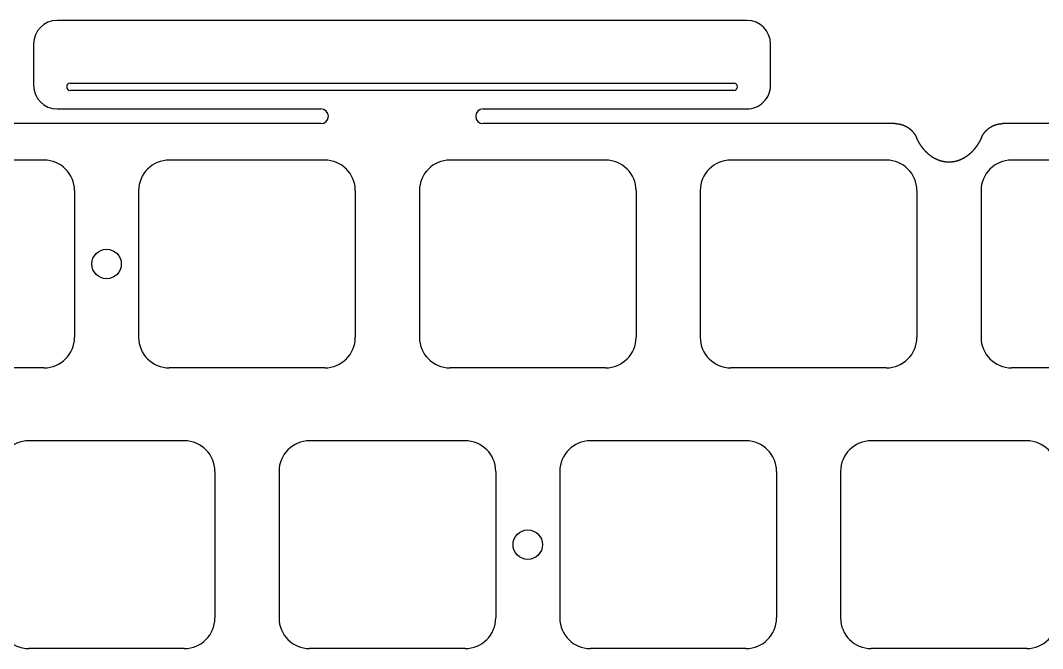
# Model space of a CAD drawing. Header units: millimetres. Extents: x -10 to 276, y -93 to 17.
# Drawn here: x 137 to 206.4, y -26.1 to 16.5 of the extents above; entities that cross this region are included whole.
import ezdxf

# ---------------------------------------------------------------- set-up
doc = ezdxf.new("R2010")
doc.units = ezdxf.units.MM
doc.layers.add('BLACK', color=7, linetype='CONTINUOUS')

msp = doc.modelspace()

# ---------------------------------------------------------------- linework, layer by layer
at = {"layer": 'BLACK', "linetype": 'Continuous'}
for p, q in [((186.3201, 16.525), (139.512303, 16.525)), ((137.920082, 14.925), (137.920082, 12.125)), ((187.920082, 12.125), (187.920082, 14.932589)), ((140.4201, 12.275), (185.4201, 12.275)), ((185.4201, 11.775), (140.4201, 11.775)), ((139.5201, 10.525), (157.4201, 10.525)), ((168.4201, 10.525), (186.320082, 10.525)), ((157.4201, 9.525), (109.2799, 9.525)), ((196.359025, 9.525), (168.4201, 9.525)), ((196.359025, 9.525), (196.370337, 9.52496)), ((196.370337, 9.52496), (196.381648, 9.52484)), ((196.381648, 9.52484), (196.392958, 9.52464)), ((196.392958, 9.52464), (196.404266, 9.52436)), ((196.404266, 9.52436), (196.415572, 9.524)), ((196.415572, 9.524), (196.426876, 9.523561)), ((196.426876, 9.523561), (196.438176, 9.523041)), ((196.438176, 9.523041), (196.449472, 9.522441)), ((196.449472, 9.522441), (196.460763, 9.521762)), ((196.460763, 9.521762), (196.47205, 9.521003)), ((196.47205, 9.521003), (196.483331, 9.520164)), ((196.483331, 9.520164), (196.494606, 9.519245)), ((196.494606, 9.519245), (196.505874, 9.518247)), ((196.505874, 9.518247), (196.517135, 9.517168)), ((196.517135, 9.517168), (196.528389, 9.516011)), ((196.528389, 9.516011), (196.539634, 9.514773)), ((196.539634, 9.514773), (196.55087, 9.513457)), ((196.55087, 9.513457), (196.562096, 9.51206)), ((196.562096, 9.51206), (196.573313, 9.510585)), ((196.573313, 9.510585), (196.584519, 9.50903)), ((196.584519, 9.50903), (196.595714, 9.507396)), ((196.595714, 9.507396), (196.606897, 9.505683)), ((196.606897, 9.505683), (196.618067, 9.503891)), ((196.618067, 9.503891), (196.629225, 9.502019)), ((196.629225, 9.502019), (196.64037, 9.500069)), ((196.64037, 9.500069), (196.6515, 9.49804)), ((196.6515, 9.49804), (196.662616, 9.495933)), ((196.662616, 9.495933), (196.673717, 9.493747)), ((196.673717, 9.493747), (196.679262, 9.492625)), ((196.679262, 9.492625), (196.684802, 9.491482)), ((196.684802, 9.491482), (196.690339, 9.490321)), ((196.690339, 9.490321), (196.695871, 9.48914)), ((196.695871, 9.48914), (196.701399, 9.487939)), ((196.701399, 9.487939), (196.706923, 9.486719)), ((196.706923, 9.486719), (196.712443, 9.485479)), ((196.712443, 9.485479), (196.717958, 9.484219)), ((196.717958, 9.484219), (196.723469, 9.482941)), ((196.723469, 9.482941), (196.728975, 9.481642)), ((196.728975, 9.481642), (196.734477, 9.480325)), ((196.734477, 9.480325), (196.739974, 9.478987)), ((196.739974, 9.478987), (196.745466, 9.477631)), ((196.745466, 9.477631), (196.750953, 9.476255)), ((196.750953, 9.476255), (196.756435, 9.474859)), ((196.756435, 9.474859), (196.761913, 9.473444)), ((196.761913, 9.473444), (196.767385, 9.47201)), ((196.767385, 9.47201), (196.772853, 9.470557)), ((196.772853, 9.470557), (196.778315, 9.469084)), ((196.778315, 9.469084), (196.783772, 9.467592)), ((196.783772, 9.467592), (196.789223, 9.46608)), ((196.789223, 9.46608), (196.79467, 9.46455)), ((196.79467, 9.46455), (196.80011, 9.463)), ((196.80011, 9.463), (196.805546, 9.461431)), ((196.805546, 9.461431), (196.810975, 9.459842)), ((196.810975, 9.459842), (196.816399, 9.458235)), ((196.816399, 9.458235), (196.821818, 9.456608)), ((196.821818, 9.456608), (196.82723, 9.454962)), ((196.82723, 9.454962), (196.832637, 9.453297)), ((196.832637, 9.453297), (196.838038, 9.451613)), ((196.838038, 9.451613), (196.843432, 9.44991)), ((196.843432, 9.44991), (196.848821, 9.448187)), ((196.848821, 9.448187), (196.854204, 9.446446)), ((196.854204, 9.446446), (196.859581, 9.444686)), ((196.859581, 9.444686), (196.86495, 9.442906)), ((196.86495, 9.442906), (196.870315, 9.441108)), ((196.870315, 9.441108), (196.875672, 9.439291)), ((196.875672, 9.439291), (196.881023, 9.437454)), ((196.881023, 9.437454), (196.886367, 9.435599)), ((196.886367, 9.435599), (196.891706, 9.433725)), ((196.891706, 9.433725), (196.897037, 9.431832)), ((196.897037, 9.431832), (196.902362, 9.42992)), ((196.902362, 9.42992), (196.907679, 9.42799)), ((196.907679, 9.42799), (196.912991, 9.42604)), ((196.912991, 9.42604), (196.918294, 9.424072)), ((196.918294, 9.424072), (196.923592, 9.422085)), ((196.923592, 9.422085), (196.928881, 9.42008)), ((196.928881, 9.42008), (196.934165, 9.418055)), ((196.934165, 9.418055), (196.93944, 9.416013)), ((196.93944, 9.416013), (196.944709, 9.413951)), ((196.944709, 9.413951), (196.94997, 9.411871)), ((196.94997, 9.411871), (196.955224, 9.409772)), ((196.955224, 9.409772), (196.960471, 9.407654)), ((196.960471, 9.407654), (196.96571, 9.405518)), ((196.96571, 9.405518), (196.966466, 9.405208)), ((196.966466, 9.405208), (196.976916, 9.400876)), ((196.976916, 9.400876), (196.987334, 9.396471)), ((196.987334, 9.396471), (196.997722, 9.391992)), ((196.997722, 9.391992), (197.008077, 9.38744)), ((197.008077, 9.38744), (197.0184, 9.382815)), ((197.0184, 9.382815), (197.02869, 9.378117)), ((197.02869, 9.378117), (197.038947, 9.373346)), ((197.038947, 9.373346), (197.04917, 9.368503)), ((197.04917, 9.368503), (197.059358, 9.363587)), ((197.059358, 9.363587), (197.069511, 9.3586)), ((197.069511, 9.3586), (197.079629, 9.353541)), ((197.079629, 9.353541), (197.089711, 9.34841)), ((197.089711, 9.34841), (197.099757, 9.343209)), ((197.099757, 9.343209), (197.109766, 9.337936)), ((197.109766, 9.337936), (197.119737, 9.332592)), ((197.119737, 9.332592), (197.12967, 9.327179)), ((197.12967, 9.327179), (197.139565, 9.321695)), ((197.139565, 9.321695), (197.149421, 9.316141)), ((197.149421, 9.316141), (197.159238, 9.310517)), ((197.159238, 9.310517), (197.169014, 9.304824)), ((197.169014, 9.304824), (197.178751, 9.299063)), ((197.178751, 9.299063), (197.188446, 9.293232)), ((197.188446, 9.293232), (197.1981, 9.287333)), ((197.1981, 9.287333), (197.207712, 9.281366)), ((197.207712, 9.281366), (197.217282, 9.275331)), ((197.217282, 9.275331), (197.226809, 9.269228)), ((197.226809, 9.269228), (197.236292, 9.263058)), ((197.236292, 9.263058), (197.245732, 9.256821)), ((197.245732, 9.256821), (197.250436, 9.253678)), ((197.250436, 9.253678), (197.255128, 9.250518)), ((197.255128, 9.250518), (197.259809, 9.247341)), ((197.259809, 9.247341), (197.264479, 9.244148)), ((197.264479, 9.244148), (197.269137, 9.240939)), ((197.269137, 9.240939), (197.273784, 9.237712)), ((197.273784, 9.237712), (197.27842, 9.23447)), ((197.27842, 9.23447), (197.283044, 9.231211)), ((197.283044, 9.231211), (197.287656, 9.227936)), ((197.287656, 9.227936), (197.292258, 9.224644)), ((197.292258, 9.224644), (197.296847, 9.221337)), ((197.296847, 9.221337), (197.301425, 9.218012)), ((197.301425, 9.218012), (197.30599, 9.214672)), ((197.30599, 9.214672), (197.310545, 9.211316)), ((197.310545, 9.211316), (197.315087, 9.207944)), ((197.315087, 9.207944), (197.319617, 9.204555)), ((197.319617, 9.204555), (197.324135, 9.201151)), ((197.324135, 9.201151), (197.328641, 9.19773)), ((197.328641, 9.19773), (197.333135, 9.194294)), ((197.333135, 9.194294), (197.337617, 9.190842)), ((197.337617, 9.190842), (197.342087, 9.187374)), ((197.342087, 9.187374), (197.346544, 9.18389)), ((197.346544, 9.18389), (197.350989, 9.180391)), ((197.350989, 9.180391), (197.355422, 9.176876)), ((197.355422, 9.176876), (197.359842, 9.173345)), ((197.359842, 9.173345), (197.36425, 9.169798)), ((197.36425, 9.169798), (197.368645, 9.166236)), ((197.368645, 9.166236), (197.373027, 9.162659)), ((197.373027, 9.162659), (197.377397, 9.159066)), ((197.377397, 9.159066), (197.381754, 9.155457)), ((197.381754, 9.155457), (197.386098, 9.151833)), ((197.386098, 9.151833), (197.39043, 9.148194)), ((197.39043, 9.148194), (197.394748, 9.14454)), ((197.394748, 9.14454), (197.399054, 9.14087)), ((197.399054, 9.14087), (197.403346, 9.137185)), ((197.403346, 9.137185), (197.407626, 9.133485)), ((197.407626, 9.133485), (197.411892, 9.12977)), ((197.411892, 9.12977), (197.416146, 9.126039)), ((197.416146, 9.126039), (197.420386, 9.122294)), ((197.420386, 9.122294), (197.424613, 9.118534)), ((197.424613, 9.118534), (197.428826, 9.114759)), ((197.428826, 9.114759), (197.433026, 9.110968)), ((197.433026, 9.110968), (197.437213, 9.107164)), ((197.437213, 9.107164), (197.441387, 9.103344)), ((197.441387, 9.103344), (197.445546, 9.099509)), ((197.445546, 9.099509), (197.449692, 9.09566)), ((197.449692, 9.09566), (197.453825, 9.091796)), ((197.453825, 9.091796), (197.457944, 9.087918)), ((197.457944, 9.087918), (197.462049, 9.084025)), ((197.462049, 9.084025), (197.46614, 9.080117)), ((197.46614, 9.080117), (197.470218, 9.076195)), ((197.470218, 9.076195), (197.474282, 9.072259)), ((197.474282, 9.072259), (197.478331, 9.068308)), ((197.478331, 9.068308), (197.482367, 9.064343)), ((197.482367, 9.064343), (197.482948, 9.06377)), ((197.482948, 9.06377), (197.490971, 9.055796)), ((197.490971, 9.055796), (197.498937, 9.047765)), ((197.498937, 9.047765), (197.506846, 9.039678)), ((197.506846, 9.039678), (197.514698, 9.031535)), ((197.514698, 9.031535), (197.522493, 9.023337)), ((197.522493, 9.023337), (197.530229, 9.015083)), ((197.530229, 9.015083), (197.537906, 9.006776)), ((202.51611, 9.011136), (202.519958, 9.015284)), ((202.519958, 9.015284), (202.52382, 9.019417)), ((202.52382, 9.019417), (202.527697, 9.023537)), ((202.527697, 9.023537), (202.531588, 9.027644)), ((202.531588, 9.027644), (202.535495, 9.031736)), ((202.535495, 9.031736), (202.539415, 9.035815)), ((202.539415, 9.035815), (202.54335, 9.03988)), ((202.54335, 9.03988), (202.547299, 9.043931)), ((202.547299, 9.043931), (202.551263, 9.047968)), ((202.551263, 9.047968), (202.555241, 9.051991)), ((202.555241, 9.051991), (202.559233, 9.056)), ((202.559233, 9.056), (202.563239, 9.059994)), ((202.563239, 9.059994), (202.56726, 9.063975)), ((202.56726, 9.063975), (202.571294, 9.067941)), ((202.571294, 9.067941), (202.575343, 9.071894)), ((202.575343, 9.071894), (202.579405, 9.075831)), ((202.579405, 9.075831), (202.583481, 9.079755)), ((202.583481, 9.079755), (202.587571, 9.083664)), ((202.587571, 9.083664), (202.591676, 9.087558)), ((202.591676, 9.087558), (202.592269, 9.088119)), ((202.592269, 9.088119), (202.60052, 9.095858)), ((202.60052, 9.095858), (202.608825, 9.103538)), ((202.608825, 9.103538), (202.617184, 9.111159)), ((202.617184, 9.111159), (202.625597, 9.118721)), ((202.625597, 9.118721), (202.634063, 9.126223)), ((202.634063, 9.126223), (202.642582, 9.133665)), ((202.642582, 9.133665), (202.651153, 9.141047)), ((202.651153, 9.141047), (202.659776, 9.148368)), ((202.659776, 9.148368), (202.668451, 9.155628)), ((202.668451, 9.155628), (202.677178, 9.162827)), ((202.677178, 9.162827), (202.685955, 9.169963)), ((202.685955, 9.169963), (202.694782, 9.177038)), ((202.694782, 9.177038), (202.703659, 9.18405)), ((202.703659, 9.18405), (202.712586, 9.190999)), ((202.712586, 9.190999), (202.721561, 9.197885)), ((202.721561, 9.197885), (202.730585, 9.204707)), ((202.730585, 9.204707), (202.739658, 9.211466)), ((202.739658, 9.211466), (202.748778, 9.21816)), ((202.748778, 9.21816), (202.757945, 9.22479)), ((202.757945, 9.22479), (202.767159, 9.231354)), ((202.767159, 9.231354), (202.776419, 9.237854)), ((202.776419, 9.237854), (202.785725, 9.244288)), ((202.785725, 9.244288), (202.795076, 9.250656)), ((202.795076, 9.250656), (202.804472, 9.256957)), ((202.804472, 9.256957), (202.813913, 9.263193)), ((202.813913, 9.263193), (202.823397, 9.269361)), ((202.823397, 9.269361), (202.832925, 9.275462)), ((202.832925, 9.275462), (202.842496, 9.281496)), ((202.842496, 9.281496), (202.847297, 9.284487)), ((202.847297, 9.284487), (202.852109, 9.287462)), ((202.852109, 9.287462), (202.856932, 9.290419)), ((202.856932, 9.290419), (202.861765, 9.29336)), ((202.861765, 9.29336), (202.866608, 9.296283)), ((202.866608, 9.296283), (202.871462, 9.299189)), ((202.871462, 9.299189), (202.876325, 9.302078)), ((202.876325, 9.302078), (202.881199, 9.30495)), ((202.881199, 9.30495), (202.886084, 9.307804)), ((202.886084, 9.307804), (202.890978, 9.310642)), ((202.890978, 9.310642), (202.895882, 9.313461)), ((202.895882, 9.313461), (202.900796, 9.316264)), ((202.900796, 9.316264), (202.90572, 9.319049)), ((202.90572, 9.319049), (202.910654, 9.321817)), ((202.910654, 9.321817), (202.915598, 9.324567)), ((202.915598, 9.324567), (202.920551, 9.3273)), ((202.920551, 9.3273), (202.925514, 9.330015)), ((202.925514, 9.330015), (202.930487, 9.332713)), ((202.930487, 9.332713), (202.935469, 9.335393)), ((202.935469, 9.335393), (202.940461, 9.338056)), ((202.940461, 9.338056), (202.945461, 9.3407)), ((202.945461, 9.3407), (202.950472, 9.343328)), ((202.950472, 9.343328), (202.955491, 9.345937)), ((202.955491, 9.345937), (202.96052, 9.348529)), ((202.96052, 9.348529), (202.965558, 9.351102)), ((202.965558, 9.351102), (202.970605, 9.353659)), ((202.970605, 9.353659), (202.97566, 9.356197)), ((202.97566, 9.356197), (202.980726, 9.358717)), ((202.980726, 9.358717), (202.985799, 9.361219)), ((202.985799, 9.361219), (202.990882, 9.363704)), ((202.990882, 9.363704), (202.995973, 9.36617)), ((202.995973, 9.36617), (203.001073, 9.368619)), ((203.001073, 9.368619), (203.006182, 9.371049)), ((203.006182, 9.371049), (203.011299, 9.373461)), ((203.011299, 9.373461), (203.016425, 9.375855)), ((203.016425, 9.375855), (203.021559, 9.378231)), ((203.021559, 9.378231), (203.026702, 9.380589)), ((203.026702, 9.380589), (203.031853, 9.382929)), ((203.031853, 9.382929), (203.037012, 9.38525)), ((203.037012, 9.38525), (203.042179, 9.387554)), ((203.042179, 9.387554), (203.047354, 9.389838)), ((203.047354, 9.389838), (203.052538, 9.392105)), ((203.052538, 9.392105), (203.057729, 9.394353)), ((203.057729, 9.394353), (203.062929, 9.396583)), ((203.062929, 9.396583), (203.068136, 9.398795)), ((203.068136, 9.398795), (203.073352, 9.400988)), ((203.073352, 9.400988), (203.078574, 9.403162)), ((203.078574, 9.403162), (203.083805, 9.405319)), ((203.083805, 9.405319), (203.089043, 9.407456)), ((203.089043, 9.407456), (203.094289, 9.409576)), ((203.094289, 9.409576), (203.099542, 9.411676)), ((203.099542, 9.411676), (203.104803, 9.413758)), ((203.104803, 9.413758), (203.11007, 9.415822)), ((203.11007, 9.415822), (203.115346, 9.417866)), ((203.115346, 9.417866), (203.116108, 9.41816)), ((203.116108, 9.41816), (203.126679, 9.422187)), ((203.126679, 9.422187), (203.137278, 9.426139)), ((203.137278, 9.426139), (203.147904, 9.430016)), ((203.147904, 9.430016), (203.158558, 9.433818)), ((203.158558, 9.433818), (203.169239, 9.437544)), ((203.169239, 9.437544), (203.179945, 9.441195)), ((203.179945, 9.441195), (203.190678, 9.44477)), ((203.190678, 9.44477), (203.201435, 9.448269)), ((203.201435, 9.448269), (203.212217, 9.451692)), ((203.212217, 9.451692), (203.223023, 9.455039)), ((203.223023, 9.455039), (203.233852, 9.458309)), ((203.233852, 9.458309), (203.244704, 9.461503)), ((203.244704, 9.461503), (203.255579, 9.46462)), ((203.255579, 9.46462), (203.266476, 9.46766)), ((203.266476, 9.46766), (203.277394, 9.470623)), ((203.277394, 9.470623), (203.288332, 9.473508)), ((203.288332, 9.473508), (203.299291, 9.476316)), ((203.299291, 9.476316), (203.31027, 9.479047)), ((203.31027, 9.479047), (203.321268, 9.4817)), ((203.321268, 9.4817), (203.332284, 9.484275)), ((203.332284, 9.484275), (203.343318, 9.486773)), ((203.343318, 9.486773), (203.35437, 9.489192)), ((203.35437, 9.489192), (203.365439, 9.491533)), ((203.365439, 9.491533), (203.376524, 9.493795)), ((203.376524, 9.493795), (203.387625, 9.49598)), ((203.387625, 9.49598), (203.398741, 9.498085)), ((203.398741, 9.498085), (203.404305, 9.499109)), ((203.404305, 9.499109), (203.409872, 9.500113)), ((203.409872, 9.500113), (203.415443, 9.501097)), ((203.415443, 9.501097), (203.421017, 9.502061)), ((203.421017, 9.502061), (203.426595, 9.503006)), ((203.426595, 9.503006), (203.432176, 9.503931)), ((203.432176, 9.503931), (203.43776, 9.504836)), ((203.43776, 9.504836), (203.443347, 9.505721)), ((203.443347, 9.505721), (203.448938, 9.506587)), ((203.448938, 9.506587), (203.454531, 9.507433)), ((203.454531, 9.507433), (203.460128, 9.508259)), ((203.460128, 9.508259), (203.465727, 9.509065)), ((203.465727, 9.509065), (203.471329, 9.509852)), ((203.471329, 9.509852), (203.476934, 9.510618)), ((203.476934, 9.510618), (203.482542, 9.511365)), ((203.482542, 9.511365), (203.488152, 9.512092)), ((203.488152, 9.512092), (203.493765, 9.512799)), ((203.493765, 9.512799), (203.49938, 9.513487)), ((203.49938, 9.513487), (203.504998, 9.514154)), ((203.504998, 9.514154), (203.510618, 9.514802)), ((203.510618, 9.514802), (203.51624, 9.51543)), ((203.51624, 9.51543), (203.521865, 9.516038)), ((203.521865, 9.516038), (203.527491, 9.516626)), ((203.527491, 9.516626), (203.53312, 9.517194)), ((203.53312, 9.517194), (203.538751, 9.517742)), ((203.538751, 9.517742), (203.544383, 9.51827)), ((203.544383, 9.51827), (203.550018, 9.518779)), ((203.550018, 9.518779), (203.555654, 9.519267)), ((203.555654, 9.519267), (203.561292, 9.519736)), ((203.561292, 9.519736), (203.566931, 9.520184)), ((203.566931, 9.520184), (203.572572, 9.520613)), ((203.572572, 9.520613), (203.578215, 9.521022)), ((203.578215, 9.521022), (203.583859, 9.52141)), ((203.583859, 9.52141), (203.589504, 9.521779)), ((203.589504, 9.521779), (203.59515, 9.522128)), ((203.59515, 9.522128), (203.600798, 9.522457)), ((203.600798, 9.522457), (203.606447, 9.522766)), ((203.606447, 9.522766), (203.612097, 9.523055)), ((203.612097, 9.523055), (203.617748, 9.523323)), ((203.617748, 9.523323), (203.6234, 9.523572)), ((203.6234, 9.523572), (203.629053, 9.523801)), ((203.629053, 9.523801), (203.634707, 9.52401)), ((203.634707, 9.52401), (203.640361, 9.524199)), ((203.640361, 9.524199), (203.646016, 9.524368)), ((203.646016, 9.524368), (203.651671, 9.524517)), ((203.651671, 9.524517), (203.657328, 9.524646)), ((203.657328, 9.524646), (203.662984, 9.524755)), ((203.662984, 9.524755), (203.668641, 9.524844)), ((203.668641, 9.524844), (203.674298, 9.524913)), ((203.674298, 9.524913), (203.679956, 9.524962)), ((203.679956, 9.524962), (203.690975, 9.525)), ((231.6299, 9.525), (203.690975, 9.525)), ((197.537906, 9.006776), (197.545525, 8.998414)), ((197.545525, 8.998414), (197.553084, 8.989999)), ((197.553084, 8.989999), (197.560584, 8.98153)), ((197.560584, 8.98153), (197.568024, 8.973008)), ((197.568024, 8.973008), (197.575404, 8.964434)), ((197.575404, 8.964434), (197.582722, 8.955808)), ((197.582722, 8.955808), (197.58998, 8.94713)), ((197.58998, 8.94713), (197.597176, 8.938401)), ((197.597176, 8.938401), (197.60431, 8.929621)), ((197.60431, 8.929621), (197.611383, 8.920791)), ((197.611383, 8.920791), (197.618392, 8.911911)), ((197.618392, 8.911911), (197.625339, 8.902982)), ((197.625339, 8.902982), (197.632222, 8.894003)), ((197.632222, 8.894003), (197.639042, 8.884977)), ((197.639042, 8.884977), (197.645798, 8.875902)), ((197.645798, 8.875902), (197.65249, 8.866779)), ((197.65249, 8.866779), (197.659117, 8.857609)), ((197.659117, 8.857609), (197.665679, 8.848393)), ((197.665679, 8.848393), (197.672176, 8.83913)), ((197.672176, 8.83913), (197.675399, 8.834482)), ((197.675399, 8.834482), (197.678607, 8.829822)), ((197.678607, 8.829822), (197.681798, 8.825151)), ((197.681798, 8.825151), (197.684972, 8.820468)), ((197.684972, 8.820468), (197.68813, 8.815775)), ((197.68813, 8.815775), (197.691271, 8.81107)), ((197.691271, 8.81107), (197.694395, 8.806354)), ((197.694395, 8.806354), (197.697503, 8.801627)), ((197.697503, 8.801627), (197.700594, 8.796889)), ((197.700594, 8.796889), (197.703669, 8.79214)), ((197.703669, 8.79214), (197.706726, 8.78738)), ((197.706726, 8.78738), (197.709767, 8.78261)), ((197.709767, 8.78261), (197.712791, 8.777829)), ((197.712791, 8.777829), (197.715798, 8.773037)), ((197.715798, 8.773037), (197.718788, 8.768234)), ((197.718788, 8.768234), (197.721761, 8.763421)), ((197.721761, 8.763421), (197.724716, 8.758598)), ((197.724716, 8.758598), (197.727655, 8.753764)), ((197.727655, 8.753764), (197.730577, 8.74892)), ((197.730577, 8.74892), (197.733482, 8.744065)), ((197.733482, 8.744065), (197.736369, 8.7392)), ((197.736369, 8.7392), (197.739239, 8.734325)), ((197.739239, 8.734325), (197.742092, 8.72944)), ((197.742092, 8.72944), (197.744928, 8.724545)), ((197.744928, 8.724545), (197.747746, 8.71964)), ((197.747746, 8.71964), (197.750547, 8.714724)), ((197.750547, 8.714724), (197.753331, 8.709799)), ((197.753331, 8.709799), (197.756097, 8.704864)), ((197.756097, 8.704864), (197.758846, 8.69992)), ((197.758846, 8.69992), (197.761577, 8.694965)), ((197.761577, 8.694965), (197.764291, 8.690002)), ((197.764291, 8.690002), (197.766987, 8.685028)), ((197.766987, 8.685028), (197.769665, 8.680045)), ((197.769665, 8.680045), (197.772326, 8.675052)), ((197.772326, 8.675052), (197.774969, 8.670051)), ((197.774969, 8.670051), (197.777595, 8.665039)), ((197.777595, 8.665039), (197.780203, 8.660019)), ((197.780203, 8.660019), (197.782793, 8.654989)), ((197.782793, 8.654989), (197.785365, 8.649951)), ((197.785365, 8.649951), (197.78792, 8.644903)), ((197.78792, 8.644903), (197.790456, 8.639846)), ((197.790456, 8.639846), (197.792975, 8.63478)), ((197.792975, 8.63478), (197.795475, 8.629705)), ((197.795475, 8.629705), (197.797958, 8.624621)), ((197.797958, 8.624621), (197.800423, 8.619529)), ((197.800423, 8.619529), (197.80287, 8.614428)), ((197.80287, 8.614428), (197.805298, 8.609319)), ((197.805298, 8.609319), (197.807709, 8.6042)), ((197.807709, 8.6042), (197.810102, 8.599074)), ((197.810102, 8.599074), (197.812476, 8.593938)), ((197.812476, 8.593938), (197.817049, 8.583912)), ((197.820651, 8.575965), (197.817049, 8.583912)), ((197.828038, 8.559811), (197.820651, 8.575965)), ((197.835483, 8.543723), (197.828038, 8.559811)), ((197.842984, 8.527702), (197.835483, 8.543723)), ((197.850542, 8.511747), (197.842984, 8.527702)), ((197.858157, 8.49586), (197.850542, 8.511747)), ((197.865827, 8.480042), (197.858157, 8.49586)), ((197.873553, 8.464292), (197.865827, 8.480042)), ((197.881334, 8.44861), (197.873553, 8.464292)), ((197.889169, 8.432999), (197.881334, 8.44861)), ((197.897058, 8.417457), (197.889169, 8.432999)), ((197.905001, 8.401985), (197.897058, 8.417457)), ((197.912998, 8.386584), (197.905001, 8.401985)), ((197.921047, 8.371255), (197.912998, 8.386584)), ((197.929149, 8.355996), (197.921047, 8.371255)), ((197.937303, 8.34081), (197.929149, 8.355996)), ((197.945509, 8.325695), (197.937303, 8.34081)), ((197.953766, 8.310653), (197.945509, 8.325695)), ((202.104233, 8.325236), (202.100102, 8.317693)), ((202.108349, 8.332792), (202.104233, 8.325236)), ((202.112453, 8.340371), (202.108349, 8.332792)), ((202.116543, 8.347963), (202.112453, 8.340371)), ((202.120622, 8.355577), (202.116543, 8.347963)), ((202.124685, 8.363205), (202.120622, 8.355577)), ((202.128737, 8.370855), (202.124685, 8.363205)), ((202.132774, 8.378518), (202.128737, 8.370855)), ((202.136799, 8.386203), (202.132774, 8.378518)), ((202.140809, 8.393902), (202.136799, 8.386203)), ((202.144808, 8.401622), (202.140809, 8.393902)), ((202.148791, 8.409356), (202.144808, 8.401622)), ((202.152763, 8.417112), (202.148791, 8.409356)), ((202.156719, 8.424881), (202.152763, 8.417112)), ((202.160664, 8.432671), (202.156719, 8.424881)), ((202.164593, 8.440476), (202.160664, 8.432671)), ((202.16851, 8.448301), (202.164593, 8.440476)), ((202.172412, 8.456139), (202.16851, 8.448301)), ((202.176302, 8.463999), (202.172412, 8.456139)), ((202.180176, 8.471873), (202.176302, 8.463999)), ((202.184038, 8.479767), (202.180176, 8.471873)), ((202.187884, 8.487675), (202.184038, 8.479767)), ((202.191718, 8.495603), (202.187884, 8.487675)), ((202.195537, 8.503545), (202.191718, 8.495603)), ((202.199343, 8.511508), (202.195537, 8.503545)), ((202.203133, 8.519484), (202.199343, 8.511508)), ((202.206911, 8.52748), (202.203133, 8.519484)), ((202.210673, 8.53549), (202.206911, 8.52748)), ((202.214423, 8.54352), (202.210673, 8.53549)), ((202.218157, 8.551564), (202.214423, 8.54352)), ((202.221878, 8.559628), (202.218157, 8.551564)), ((202.225583, 8.567705), (202.221878, 8.559628)), ((202.229275, 8.575802), (202.225583, 8.567705)), ((202.232951, 8.583912), (202.229275, 8.575802)), ((202.232951, 8.583912), (202.237646, 8.594203)), ((202.237646, 8.594203), (202.242413, 8.604461)), ((202.242413, 8.604461), (202.247253, 8.614685)), ((202.247253, 8.614685), (202.252165, 8.624875)), ((202.252165, 8.624875), (202.257149, 8.63503)), ((202.257149, 8.63503), (202.262204, 8.645149)), ((202.262204, 8.645149), (202.267332, 8.655232)), ((202.267332, 8.655232), (202.27253, 8.665279)), ((202.27253, 8.665279), (202.277799, 8.675288)), ((202.277799, 8.675288), (202.283139, 8.685261)), ((202.283139, 8.685261), (202.288549, 8.695195)), ((202.288549, 8.695195), (202.29403, 8.705091)), ((202.29403, 8.705091), (202.29958, 8.714949)), ((202.29958, 8.714949), (202.3052, 8.724766)), ((202.3052, 8.724766), (202.310889, 8.734544)), ((202.310889, 8.734544), (202.316648, 8.744282)), ((202.316648, 8.744282), (202.322475, 8.753979)), ((202.322475, 8.753979), (202.32837, 8.763634)), ((202.32837, 8.763634), (202.334334, 8.773248)), ((202.334334, 8.773248), (202.340366, 8.782819)), ((202.340366, 8.782819), (202.346465, 8.792347)), ((202.346465, 8.792347), (202.352632, 8.801832)), ((202.352632, 8.801832), (202.358865, 8.811274)), ((202.358865, 8.811274), (202.365165, 8.820671)), ((202.365165, 8.820671), (202.371532, 8.830024)), ((202.371532, 8.830024), (202.377964, 8.839331)), ((202.377964, 8.839331), (202.384463, 8.848593)), ((202.384463, 8.848593), (202.391026, 8.857808)), ((202.391026, 8.857808), (202.394332, 8.862398)), ((202.394332, 8.862398), (202.397655, 8.866977)), ((202.397655, 8.866977), (202.400993, 8.871544)), ((202.400993, 8.871544), (202.404348, 8.876099)), ((202.404348, 8.876099), (202.407719, 8.880642)), ((202.407719, 8.880642), (202.411106, 8.885173)), ((202.411106, 8.885173), (202.414509, 8.889693)), ((202.414509, 8.889693), (202.417928, 8.8942)), ((202.417928, 8.8942), (202.421362, 8.898695)), ((202.421362, 8.898695), (202.424813, 8.903178)), ((202.424813, 8.903178), (202.42828, 8.907649)), ((202.42828, 8.907649), (202.431762, 8.912107)), ((202.431762, 8.912107), (202.43526, 8.916553)), ((202.43526, 8.916553), (202.438774, 8.920987)), ((202.438774, 8.920987), (202.442303, 8.925408)), ((202.442303, 8.925408), (202.445848, 8.929817)), ((202.445848, 8.929817), (202.449409, 8.934213)), ((202.449409, 8.934213), (202.452985, 8.938597)), ((202.452985, 8.938597), (202.456576, 8.942968)), ((202.456576, 8.942968), (202.460183, 8.947326)), ((202.460183, 8.947326), (202.463806, 8.951671)), ((202.463806, 8.951671), (202.467443, 8.956004)), ((202.467443, 8.956004), (202.471096, 8.960324)), ((202.471096, 8.960324), (202.474765, 8.964631)), ((202.474765, 8.964631), (202.478448, 8.968924)), ((202.478448, 8.968924), (202.482147, 8.973205)), ((202.482147, 8.973205), (202.485861, 8.977473)), ((202.485861, 8.977473), (202.48959, 8.981727)), ((202.48959, 8.981727), (202.493333, 8.985969)), ((202.493333, 8.985969), (202.497093, 8.990197)), ((202.497093, 8.990197), (202.500866, 8.994411)), ((202.500866, 8.994411), (202.504655, 8.998613)), ((202.504655, 8.998613), (202.508458, 9.002801)), ((202.508458, 9.002801), (202.512277, 9.006975)), ((202.512277, 9.006975), (202.51611, 9.011136)), ((197.962074, 8.295684), (197.953766, 8.310653)), ((197.970433, 8.280788), (197.962074, 8.295684)), ((197.978842, 8.265965), (197.970433, 8.280788)), ((197.987301, 8.251216), (197.978842, 8.265965)), ((197.995809, 8.236542), (197.987301, 8.251216)), ((198.004367, 8.221941), (197.995809, 8.236542)), ((198.012973, 8.207415), (198.004367, 8.221941)), ((198.021628, 8.192963), (198.012973, 8.207415)), ((198.03033, 8.178586), (198.021628, 8.192963)), ((198.039081, 8.164285), (198.03033, 8.178586)), ((198.047878, 8.150059), (198.039081, 8.164285)), ((198.056723, 8.135909), (198.047878, 8.150059)), ((198.065614, 8.121834), (198.056723, 8.135909)), ((198.074552, 8.107836), (198.065614, 8.121834)), ((198.083535, 8.093913), (198.074552, 8.107836)), ((198.092565, 8.080067), (198.083535, 8.093913)), ((198.101639, 8.066298), (198.092565, 8.080067)), ((198.110759, 8.052605), (198.101639, 8.066298)), ((198.119923, 8.038989), (198.110759, 8.052605)), ((198.129131, 8.025449), (198.119923, 8.038989)), ((198.138384, 8.011987), (198.129131, 8.025449)), ((198.14768, 7.998602), (198.138384, 8.011987)), ((198.15702, 7.985294), (198.14768, 7.998602)), ((198.166402, 7.972063), (198.15702, 7.985294)), ((198.175828, 7.95891), (198.166402, 7.972063)), ((198.185296, 7.945834), (198.175828, 7.95891)), ((198.194807, 7.932836), (198.185296, 7.945834)), ((198.204359, 7.919916), (198.194807, 7.932836)), ((198.213953, 7.907073), (198.204359, 7.919916)), ((198.223589, 7.894308), (198.213953, 7.907073)), ((198.233265, 7.881621), (198.223589, 7.894308)), ((198.242983, 7.869012), (198.233265, 7.881621)), ((198.252741, 7.856481), (198.242983, 7.869012)), ((198.262539, 7.844027), (198.252741, 7.856481)), ((198.272378, 7.831652), (198.262539, 7.844027)), ((198.282257, 7.819355), (198.272378, 7.831652)), ((198.292175, 7.807135), (198.282257, 7.819355)), ((198.302132, 7.794994), (198.292175, 7.807135)), ((198.309579, 7.785996), (198.302132, 7.794994)), ((198.319588, 7.77401), (198.309579, 7.785996)), ((198.329635, 7.762104), (198.319588, 7.77401)), ((198.339719, 7.750278), (198.329635, 7.762104)), ((198.349839, 7.738533), (198.339719, 7.750278)), ((198.359994, 7.726868), (198.349839, 7.738533)), ((198.370185, 7.715284), (198.359994, 7.726868)), ((198.380411, 7.703781), (198.370185, 7.715284)), ((198.390672, 7.692359), (198.380411, 7.703781)), ((198.400966, 7.681019), (198.390672, 7.692359)), ((198.411294, 7.66976), (198.400966, 7.681019)), ((198.421655, 7.658582), (198.411294, 7.66976)), ((198.43205, 7.647487), (198.421655, 7.658582)), ((198.442476, 7.636473), (198.43205, 7.647487)), ((198.452935, 7.625542), (198.442476, 7.636473)), ((201.602723, 7.631381), (201.597488, 7.625923)), ((201.607951, 7.636862), (201.602723, 7.631381)), ((201.61317, 7.642361), (201.607951, 7.636862)), ((201.618382, 7.647882), (201.61317, 7.642361)), ((201.623584, 7.653422), (201.618382, 7.647882)), ((201.62878, 7.658985), (201.623584, 7.653422)), ((201.633965, 7.664565), (201.62878, 7.658985)), ((201.639144, 7.670169), (201.633965, 7.664565)), ((201.644312, 7.67579), (201.639144, 7.670169)), ((201.649475, 7.681434), (201.644312, 7.67579)), ((201.654626, 7.687097), (201.649475, 7.681434)), ((201.659772, 7.692782), (201.654626, 7.687097)), ((201.664906, 7.698485), (201.659772, 7.692782)), ((201.670034, 7.704211), (201.664906, 7.698485)), ((201.675152, 7.709955), (201.670034, 7.704211)), ((201.680263, 7.715721), (201.675152, 7.709955)), ((201.685363, 7.721506), (201.680263, 7.715721)), ((201.690456, 7.727313), (201.685363, 7.721506)), ((201.695539, 7.733139), (201.690456, 7.727313)), ((201.700614, 7.738987), (201.695539, 7.733139)), ((201.705679, 7.744853), (201.700614, 7.738987)), ((201.710737, 7.750742), (201.705679, 7.744853)), ((201.715784, 7.756648), (201.710737, 7.750742)), ((201.720824, 7.762578), (201.715784, 7.756648)), ((201.725853, 7.768525), (201.720824, 7.762578)), ((201.730875, 7.774495), (201.725853, 7.768525)), ((201.735886, 7.780483), (201.730875, 7.774495)), ((201.740889, 7.786493), (201.735886, 7.780483)), ((201.745882, 7.792522), (201.740889, 7.786493)), ((201.750867, 7.798573), (201.745882, 7.792522)), ((201.755841, 7.804642), (201.750867, 7.798573)), ((201.760808, 7.810733), (201.755841, 7.804642)), ((201.765763, 7.816843), (201.760808, 7.810733)), ((201.770711, 7.822975), (201.765763, 7.816843)), ((201.775647, 7.829124), (201.770711, 7.822975)), ((201.780576, 7.835297), (201.775647, 7.829124)), ((201.785494, 7.841487), (201.780576, 7.835297)), ((201.790403, 7.847699), (201.785494, 7.841487)), ((201.795302, 7.85393), (201.790403, 7.847699)), ((201.800192, 7.860183), (201.795302, 7.85393)), ((201.805072, 7.866454), (201.800192, 7.860183)), ((201.809943, 7.872747), (201.805072, 7.866454)), ((201.814802, 7.879058), (201.809943, 7.872747)), ((201.819654, 7.885391), (201.814802, 7.879058)), ((201.824494, 7.891742), (201.819654, 7.885391)), ((201.829326, 7.898116), (201.824494, 7.891742)), ((201.834146, 7.904507), (201.829326, 7.898116)), ((201.838958, 7.910921), (201.834146, 7.904507)), ((201.843758, 7.917352), (201.838958, 7.910921)), ((201.84855, 7.923806), (201.843758, 7.917352)), ((201.85333, 7.930277), (201.84855, 7.923806)), ((201.858101, 7.93677), (201.85333, 7.930277)), ((201.862861, 7.943282), (201.858101, 7.93677)), ((201.867612, 7.949815), (201.862861, 7.943282)), ((201.872351, 7.956366), (201.867612, 7.949815)), ((201.877082, 7.96294), (201.872351, 7.956366)), ((201.881801, 7.969531), (201.877082, 7.96294)), ((201.88651, 7.976144), (201.881801, 7.969531)), ((201.891208, 7.982774), (201.88651, 7.976144)), ((201.895897, 7.989427), (201.891208, 7.982774)), ((201.900574, 7.996098), (201.895897, 7.989427)), ((201.905242, 8.00279), (201.900574, 7.996098)), ((201.909897, 8.0095), (201.905242, 8.00279)), ((201.914544, 8.016232), (201.909897, 8.0095)), ((201.919178, 8.022982), (201.914544, 8.016232)), ((201.923803, 8.029753), (201.919178, 8.022982)), ((201.928416, 8.036543), (201.923803, 8.029753)), ((201.93302, 8.043354), (201.928416, 8.036543)), ((201.937611, 8.050182), (201.93302, 8.043354)), ((201.942192, 8.057032), (201.937611, 8.050182)), ((201.946762, 8.0639), (201.942192, 8.057032)), ((201.951322, 8.07079), (201.946762, 8.0639)), ((201.955869, 8.077697), (201.951322, 8.07079)), ((201.960407, 8.084626), (201.955869, 8.077697)), ((201.964932, 8.091572), (201.960407, 8.084626)), ((201.969447, 8.09854), (201.964932, 8.091572)), ((201.97395, 8.105526), (201.969447, 8.09854)), ((201.978443, 8.112533), (201.97395, 8.105526)), ((201.982923, 8.119557), (201.978443, 8.112533)), ((201.987394, 8.126603), (201.982923, 8.119557)), ((201.991851, 8.133667), (201.987394, 8.126603)), ((201.996299, 8.140752), (201.991851, 8.133667)), ((202.000734, 8.147854), (201.996299, 8.140752)), ((202.005158, 8.154978), (202.000734, 8.147854)), ((202.00957, 8.162119), (202.005158, 8.154978)), ((202.014845, 8.170708), (202.00957, 8.162119)), ((202.019227, 8.177884), (202.014845, 8.170708)), ((202.023594, 8.185075), (202.019227, 8.177884)), ((202.027951, 8.192288), (202.023594, 8.185075)), ((202.032294, 8.199516), (202.027951, 8.192288)), ((202.036627, 8.206767), (202.032294, 8.199516)), ((202.040945, 8.214032), (202.036627, 8.206767)), ((202.045254, 8.221319), (202.040945, 8.214032)), ((202.049547, 8.228621), (202.045254, 8.221319)), ((202.053831, 8.235945), (202.049547, 8.228621)), ((202.058099, 8.243284), (202.053831, 8.235945)), ((202.062358, 8.250645), (202.058099, 8.243284)), ((202.066601, 8.25802), (202.062358, 8.250645)), ((202.070835, 8.265418), (202.066601, 8.25802)), ((202.075053, 8.272829), (202.070835, 8.265418)), ((202.079261, 8.280263), (202.075053, 8.272829)), ((202.083454, 8.287712), (202.079261, 8.280263)), ((202.087636, 8.295182), (202.083454, 8.287712)), ((202.091804, 8.302666), (202.087636, 8.295182)), ((202.095961, 8.310173), (202.091804, 8.302666)), ((202.100102, 8.317693), (202.095961, 8.310173)), ((138.625, 7.05), (128.075, 7.05)), ((157.675, 7.05), (147.125, 7.05)), ((176.725, 7.05), (166.175, 7.05)), ((195.775, 7.05), (185.225, 7.05)), ((198.463425, 7.614693), (198.452935, 7.625542)), ((198.473947, 7.603926), (198.463425, 7.614693)), ((198.4845, 7.593241), (198.473947, 7.603926)), ((198.495083, 7.582639), (198.4845, 7.593241)), ((198.505696, 7.57212), (198.495083, 7.582639)), ((198.516339, 7.561683), (198.505696, 7.57212)), ((198.527012, 7.551329), (198.516339, 7.561683)), ((198.537713, 7.541058), (198.527012, 7.551329)), ((198.548444, 7.53087), (198.537713, 7.541058)), ((198.559203, 7.520765), (198.548444, 7.53087)), ((198.56999, 7.510742), (198.559203, 7.520765)), ((198.580805, 7.500803), (198.56999, 7.510742)), ((198.591647, 7.490946), (198.580805, 7.500803)), ((198.602517, 7.481173), (198.591647, 7.490946)), ((198.613414, 7.471482), (198.602517, 7.481173)), ((198.624337, 7.461875), (198.613414, 7.471482)), ((198.635286, 7.45235), (198.624337, 7.461875)), ((198.646262, 7.442909), (198.635286, 7.45235)), ((198.657263, 7.43355), (198.646262, 7.442909)), ((198.66829, 7.424275), (198.657263, 7.43355)), ((198.679342, 7.415082), (198.66829, 7.424275)), ((198.690419, 7.405973), (198.679342, 7.415082)), ((198.701521, 7.396946), (198.690419, 7.405973)), ((198.712647, 7.388002), (198.701521, 7.396946)), ((198.723798, 7.379141), (198.712647, 7.388002)), ((198.734972, 7.370363), (198.723798, 7.379141)), ((198.74617, 7.361667), (198.734972, 7.370363)), ((198.757392, 7.353054), (198.74617, 7.361667)), ((198.768637, 7.344524), (198.757392, 7.353054)), ((198.779905, 7.336076), (198.768637, 7.344524)), ((198.791196, 7.327711), (198.779905, 7.336076)), ((198.80251, 7.319428), (198.791196, 7.327711)), ((198.813846, 7.311228), (198.80251, 7.319428)), ((198.825205, 7.30311), (198.813846, 7.311228)), ((198.836585, 7.295074), (198.825205, 7.30311)), ((198.847988, 7.28712), (198.836585, 7.295074)), ((198.859412, 7.279248), (198.847988, 7.28712)), ((198.870858, 7.271459), (198.859412, 7.279248)), ((198.882326, 7.263751), (198.870858, 7.271459)), ((198.893814, 7.256125), (198.882326, 7.263751)), ((198.905324, 7.24858), (198.893814, 7.256125)), ((198.916855, 7.241118), (198.905324, 7.24858)), ((198.928406, 7.233736), (198.916855, 7.241118)), ((198.939978, 7.226437), (198.928406, 7.233736)), ((198.951571, 7.219218), (198.939978, 7.226437)), ((198.963184, 7.212081), (198.951571, 7.219218)), ((198.974818, 7.205025), (198.963184, 7.212081)), ((198.986471, 7.19805), (198.974818, 7.205025)), ((198.998145, 7.191156), (198.986471, 7.19805)), ((199.005918, 7.186617), (198.998145, 7.191156)), ((199.017607, 7.179868), (199.005918, 7.186617)), ((199.029314, 7.173201), (199.017607, 7.179868)), ((199.041037, 7.166617), (199.029314, 7.173201)), ((199.052778, 7.160114), (199.041037, 7.166617)), ((199.064534, 7.153694), (199.052778, 7.160114)), ((199.076307, 7.147356), (199.064534, 7.153694)), ((199.088096, 7.1411), (199.076307, 7.147356)), ((199.0999, 7.134926), (199.088096, 7.1411)), ((199.111719, 7.128834), (199.0999, 7.134926)), ((199.123554, 7.122824), (199.111719, 7.128834)), ((199.135403, 7.116896), (199.123554, 7.122824)), ((199.147267, 7.111051), (199.135403, 7.116896)), ((199.159144, 7.105287), (199.147267, 7.111051)), ((199.171036, 7.099605), (199.159144, 7.105287)), ((199.182941, 7.094005), (199.171036, 7.099605)), ((199.194859, 7.088488), (199.182941, 7.094005)), ((199.206791, 7.083052), (199.194859, 7.088488)), ((199.218735, 7.077698), (199.206791, 7.083052)), ((199.230692, 7.072425), (199.218735, 7.077698)), ((199.242662, 7.067235), (199.230692, 7.072425)), ((199.254643, 7.062126), (199.242662, 7.067235)), ((199.266637, 7.057099), (199.254643, 7.062126)), ((199.278642, 7.052154), (199.266637, 7.057099)), ((199.290658, 7.04729), (199.278642, 7.052154)), ((199.302686, 7.042508), (199.290658, 7.04729)), ((199.314725, 7.037807), (199.302686, 7.042508)), ((199.326775, 7.033188), (199.314725, 7.037807)), ((199.338835, 7.02865), (199.326775, 7.033188)), ((199.350906, 7.024194), (199.338835, 7.02865)), ((199.362986, 7.019819), (199.350906, 7.024194)), ((199.375077, 7.015525), (199.362986, 7.019819)), ((199.387178, 7.011313), (199.375077, 7.015525)), ((199.399289, 7.007181), (199.387178, 7.011313)), ((199.411409, 7.003131), (199.399289, 7.007181)), ((199.423538, 6.999162), (199.411409, 7.003131)), ((199.435676, 6.995274), (199.423538, 6.999162)), ((199.447824, 6.991467), (199.435676, 6.995274)), ((199.45998, 6.98774), (199.447824, 6.991467)), ((199.472145, 6.984095), (199.45998, 6.98774)), ((199.484318, 6.98053), (199.472145, 6.984095)), ((199.4965, 6.977046), (199.484318, 6.98053)), ((199.50869, 6.973643), (199.4965, 6.977046)), ((199.520888, 6.970321), (199.50869, 6.973643)), ((199.533094, 6.967079), (199.520888, 6.970321)), ((199.545308, 6.963917), (199.533094, 6.967079)), ((199.55753, 6.960836), (199.545308, 6.963917)), ((199.569759, 6.957836), (199.55753, 6.960836)), ((199.581996, 6.954916), (199.569759, 6.957836)), ((199.594239, 6.952076), (199.581996, 6.954916)), ((199.606491, 6.949317), (199.594239, 6.952076)), ((199.618749, 6.946638), (199.606491, 6.949317)), ((199.631014, 6.944039), (199.618749, 6.946638)), ((199.643286, 6.94152), (199.631014, 6.944039)), ((199.655565, 6.939082), (199.643286, 6.94152)), ((199.667851, 6.936723), (199.655565, 6.939082)), ((199.680143, 6.934445), (199.667851, 6.936723)), ((199.692441, 6.932247), (199.680143, 6.934445)), ((200.374317, 6.935262), (200.368168, 6.934138)), ((200.380463, 6.936406), (200.374317, 6.935262)), ((200.38661, 6.937571), (200.380463, 6.936406)), ((200.392754, 6.938755), (200.38661, 6.937571)), ((200.398897, 6.93996), (200.392754, 6.938755)), ((200.405039, 6.941184), (200.398897, 6.93996)), ((200.41118, 6.942429), (200.405039, 6.941184)), ((200.417318, 6.943694), (200.41118, 6.942429)), ((200.423456, 6.944979), (200.417318, 6.943694)), ((200.429592, 6.946284), (200.423456, 6.944979)), ((200.435727, 6.947609), (200.429592, 6.946284)), ((200.441859, 6.948955), (200.435727, 6.947609)), ((200.447991, 6.95032), (200.441859, 6.948955)), ((200.45412, 6.951706), (200.447991, 6.95032)), ((200.460249, 6.953112), (200.45412, 6.951706)), ((200.466375, 6.954538), (200.460249, 6.953112)), ((200.4725, 6.955984), (200.466375, 6.954538)), ((200.478623, 6.95745), (200.4725, 6.955984)), ((200.489501, 6.960106), (200.478623, 6.95745)), ((200.495632, 6.961631), (200.489501, 6.960106)), ((200.501757, 6.963176), (200.495632, 6.961631)), ((200.507883, 6.964741), (200.501757, 6.963176)), ((200.514003, 6.966326), (200.507883, 6.964741)), ((200.520125, 6.967931), (200.514003, 6.966326)), ((200.526241, 6.969556), (200.520125, 6.967931)), ((200.532358, 6.971202), (200.526241, 6.969556)), ((200.538469, 6.972867), (200.532358, 6.971202)), ((200.544582, 6.974554), (200.538469, 6.972867)), ((200.550688, 6.976259), (200.544582, 6.974554)), ((200.556796, 6.977985), (200.550688, 6.976259)), ((200.562897, 6.979731), (200.556796, 6.977985)), ((200.569, 6.981498), (200.562897, 6.979731)), ((200.575097, 6.983283), (200.569, 6.981498)), ((200.581195, 6.985091), (200.575097, 6.983283)), ((200.587287, 6.986917), (200.581195, 6.985091)), ((200.593381, 6.988765), (200.587287, 6.986917)), ((200.599467, 6.990631), (200.593381, 6.988765)), ((200.605556, 6.992519), (200.599467, 6.990631)), ((200.611638, 6.994426), (200.605556, 6.992519)), ((200.617722, 6.996354), (200.611638, 6.994426)), ((200.623799, 6.998302), (200.617722, 6.996354)), ((200.629878, 7.000271), (200.623799, 6.998302)), ((200.635949, 7.002259), (200.629878, 7.000271)), ((200.642023, 7.004268), (200.635949, 7.002259)), ((200.64809, 7.006296), (200.642023, 7.004268)), ((200.654159, 7.008346), (200.64809, 7.006296)), ((200.66022, 7.010415), (200.654159, 7.008346)), ((200.666284, 7.012506), (200.66022, 7.010415)), ((200.67234, 7.014615), (200.666284, 7.012506)), ((200.678399, 7.016746), (200.67234, 7.014615)), ((200.68445, 7.018896), (200.678399, 7.016746)), ((200.690503, 7.021068), (200.68445, 7.018896)), ((200.696548, 7.023259), (200.690503, 7.021068)), ((200.702596, 7.025471), (200.696548, 7.023259)), ((200.708636, 7.027703), (200.702596, 7.025471)), ((200.714678, 7.029956), (200.708636, 7.027703)), ((200.720713, 7.032228), (200.714678, 7.029956)), ((200.72675, 7.034522), (200.720713, 7.032228)), ((200.732779, 7.036835), (200.72675, 7.034522)), ((200.73881, 7.039169), (200.732779, 7.036835)), ((200.744834, 7.041523), (200.73881, 7.039169)), ((200.750859, 7.043899), (200.744834, 7.041523)), ((200.756877, 7.046293), (200.750859, 7.043899)), ((200.762897, 7.048709), (200.756877, 7.046293)), ((200.768909, 7.051144), (200.762897, 7.048709)), ((200.774923, 7.053602), (200.768909, 7.051144)), ((200.780929, 7.056078), (200.774923, 7.053602)), ((200.786937, 7.058576), (200.780929, 7.056078)), ((200.792937, 7.061093), (200.786937, 7.058576)), ((200.798939, 7.063632), (200.792937, 7.061093)), ((200.804933, 7.06619), (200.798939, 7.063632)), ((200.810929, 7.06877), (200.804933, 7.06619)), ((200.816917, 7.071369), (200.810929, 7.06877)), ((200.822907, 7.07399), (200.816917, 7.071369)), ((200.828889, 7.07663), (200.822907, 7.07399)), ((200.834872, 7.079292), (200.828889, 7.07663)), ((200.840848, 7.081973), (200.834872, 7.079292)), ((200.846825, 7.084676), (200.840848, 7.081973)), ((200.852794, 7.087398), (200.846825, 7.084676)), ((200.858765, 7.090142), (200.852794, 7.087398)), ((200.864727, 7.092905), (200.858765, 7.090142)), ((200.870691, 7.095691), (200.864727, 7.092905)), ((200.876647, 7.098495), (200.870691, 7.095691)), ((200.882605, 7.101321), (200.876647, 7.098495)), ((200.888554, 7.104166), (200.882605, 7.101321)), ((200.894505, 7.107034), (200.888554, 7.104166)), ((200.900447, 7.109921), (200.894505, 7.107034)), ((200.906391, 7.11283), (200.900447, 7.109921)), ((200.912326, 7.115757), (200.906391, 7.11283)), ((200.918263, 7.118708), (200.912326, 7.115757)), ((200.924191, 7.121676), (200.918263, 7.118708)), ((200.930121, 7.124668), (200.924191, 7.121676)), ((200.936042, 7.127678), (200.930121, 7.124668)), ((200.941965, 7.130711), (200.936042, 7.127678)), ((200.947879, 7.133762), (200.941965, 7.130711)), ((200.953794, 7.136836), (200.947879, 7.133762)), ((200.9597, 7.139929), (200.953794, 7.136836)), ((200.965608, 7.143045), (200.9597, 7.139929)), ((200.971507, 7.146178), (200.965608, 7.143045)), ((200.977407, 7.149335), (200.971507, 7.146178)), ((200.983298, 7.15251), (200.977407, 7.149335)), ((200.989191, 7.155709), (200.983298, 7.15251)), ((200.995074, 7.158925), (200.989191, 7.155709)), ((201.000959, 7.162165), (200.995074, 7.158925)), ((201.006834, 7.165423), (201.000959, 7.162165)), ((201.012711, 7.168704), (201.006834, 7.165423)), ((201.018579, 7.172003), (201.012711, 7.168704)), ((201.024447, 7.175326), (201.018579, 7.172003)), ((201.030306, 7.178666), (201.024447, 7.175326)), ((201.036167, 7.182031), (201.030306, 7.178666)), ((201.042018, 7.185412), (201.036167, 7.182031)), ((201.04787, 7.188818), (201.042018, 7.185412)), ((201.053712, 7.192241), (201.04787, 7.188818)), ((201.059555, 7.195688), (201.053712, 7.192241)), ((201.065389, 7.199153), (201.059555, 7.195688)), ((201.071224, 7.202642), (201.065389, 7.199153)), ((201.077049, 7.206148), (201.071224, 7.202642)), ((201.082875, 7.209678), (201.077049, 7.206148)), ((201.088691, 7.213225), (201.082875, 7.209678)), ((201.094508, 7.216797), (201.088691, 7.213225)), ((201.100315, 7.220386), (201.094508, 7.216797)), ((201.106123, 7.223999), (201.100315, 7.220386)), ((201.111921, 7.227629), (201.106123, 7.223999)), ((201.11772, 7.231284), (201.111921, 7.227629)), ((201.123508, 7.234956), (201.11772, 7.231284)), ((201.129297, 7.238652), (201.123508, 7.234956)), ((201.135076, 7.242365), (201.129297, 7.238652)), ((201.140856, 7.246102), (201.135076, 7.242365)), ((201.146625, 7.249857), (201.140856, 7.246102)), ((201.152395, 7.253636), (201.146625, 7.249857)), ((201.158154, 7.257432), (201.152395, 7.253636)), ((201.163914, 7.261253), (201.158154, 7.257432)), ((201.169663, 7.26509), (201.163914, 7.261253)), ((201.175413, 7.268952), (201.169663, 7.26509)), ((201.181152, 7.272831), (201.175413, 7.268952)), ((201.186891, 7.276734), (201.181152, 7.272831)), ((201.192621, 7.280654), (201.186891, 7.276734)), ((201.198349, 7.284599), (201.192621, 7.280654)), ((201.204068, 7.288561), (201.198349, 7.284599)), ((201.209786, 7.292547), (201.204068, 7.288561)), ((201.215494, 7.29655), (201.209786, 7.292547)), ((201.221201, 7.300577), (201.215494, 7.29655)), ((201.226898, 7.304622), (201.221201, 7.300577)), ((201.232594, 7.30869), (201.226898, 7.304622)), ((201.23828, 7.312776), (201.232594, 7.30869)), ((201.243965, 7.316886), (201.23828, 7.312776)), ((201.249639, 7.321013), (201.243965, 7.316886)), ((201.252867, 7.323372), (201.249639, 7.321013)), ((201.258543, 7.327539), (201.252867, 7.323372)), ((201.264211, 7.331724), (201.258543, 7.327539)), ((201.269875, 7.335933), (201.264211, 7.331724)), ((201.27553, 7.340159), (201.269875, 7.335933)), ((201.281182, 7.344408), (201.27553, 7.340159)), ((201.286826, 7.348676), (201.281182, 7.344408)), ((201.292466, 7.352966), (201.286826, 7.348676)), ((201.298097, 7.357275), (201.292466, 7.352966)), ((201.303725, 7.361606), (201.298097, 7.357275)), ((201.309344, 7.365955), (201.303725, 7.361606)), ((201.314959, 7.370328), (201.309344, 7.365955)), ((201.320566, 7.374718), (201.314959, 7.370328)), ((201.326168, 7.379131), (201.320566, 7.374718)), ((201.331762, 7.383563), (201.326168, 7.379131)), ((201.337352, 7.388017), (201.331762, 7.383563)), ((201.342934, 7.39249), (201.337352, 7.388017)), ((201.348511, 7.396985), (201.342934, 7.39249)), ((201.354079, 7.401499), (201.348511, 7.396985)), ((201.359643, 7.406036), (201.354079, 7.401499)), ((201.365199, 7.410591), (201.359643, 7.406036)), ((201.37075, 7.415168), (201.365199, 7.410591)), ((201.376292, 7.419764), (201.37075, 7.415168)), ((201.38183, 7.424382), (201.376292, 7.419764)), ((201.387359, 7.429019), (201.38183, 7.424382)), ((201.392884, 7.433679), (201.387359, 7.429019)), ((201.3984, 7.438357), (201.392884, 7.433679)), ((201.403911, 7.443058), (201.3984, 7.438357)), ((201.409413, 7.447777), (201.403911, 7.443058)), ((201.414911, 7.452519), (201.409413, 7.447777)), ((201.4204, 7.457279), (201.414911, 7.452519)), ((201.425883, 7.462062), (201.4204, 7.457279)), ((201.431358, 7.466863), (201.425883, 7.462062)), ((201.436828, 7.471687), (201.431358, 7.466863)), ((201.442289, 7.47653), (201.436828, 7.471687)), ((201.447745, 7.481395), (201.442289, 7.47653)), ((201.453192, 7.486278), (201.447745, 7.481395)), ((201.458634, 7.491184), (201.453192, 7.486278)), ((201.464066, 7.496109), (201.458634, 7.491184)), ((201.469494, 7.501056), (201.464066, 7.496109)), ((201.474912, 7.506022), (201.469494, 7.501056)), ((201.480325, 7.51101), (201.474912, 7.506022)), ((201.485729, 7.516017), (201.480325, 7.51101)), ((201.491128, 7.521047), (201.485729, 7.516017)), ((201.496517, 7.526094), (201.491128, 7.521047)), ((201.501901, 7.531165), (201.496517, 7.526094)), ((201.507275, 7.536254), (201.501901, 7.531165)), ((201.512644, 7.541365), (201.507275, 7.536254)), ((201.518003, 7.546495), (201.512644, 7.541365)), ((201.523357, 7.551648), (201.518003, 7.546495)), ((201.528702, 7.556819), (201.523357, 7.551648)), ((201.534041, 7.562013), (201.528702, 7.556819)), ((201.53937, 7.567225), (201.534041, 7.562013)), ((201.544693, 7.572459), (201.53937, 7.567225)), ((201.550007, 7.577712), (201.544693, 7.572459)), ((201.555315, 7.582988), (201.550007, 7.577712)), ((201.560613, 7.588282), (201.555315, 7.582988)), ((201.565906, 7.593599), (201.560613, 7.588282)), ((201.571188, 7.598934), (201.565906, 7.593599)), ((201.576465, 7.604292), (201.571188, 7.598934)), ((201.581732, 7.609668), (201.576465, 7.604292)), ((201.586993, 7.615067), (201.581732, 7.609668)), ((201.592243, 7.620484), (201.586993, 7.615067)), ((201.597488, 7.625923), (201.592243, 7.620484)), ((214.825, 7.05), (204.275, 7.05)), ((199.704747, 6.930128), (199.692441, 6.932247)), ((199.717058, 6.92809), (199.704747, 6.930128)), ((199.726131, 6.92664), (199.717058, 6.92809)), ((199.732289, 6.92568), (199.726131, 6.92664)), ((199.738448, 6.924741), (199.732289, 6.92568)), ((199.744608, 6.923822), (199.738448, 6.924741)), ((199.75077, 6.922923), (199.744608, 6.923822)), ((199.756932, 6.922044), (199.75077, 6.922923)), ((199.763095, 6.921185), (199.756932, 6.922044)), ((199.769259, 6.920346), (199.763095, 6.921185)), ((199.775424, 6.919527), (199.769259, 6.920346)), ((199.78159, 6.918728), (199.775424, 6.919527)), ((199.787757, 6.917949), (199.78159, 6.918728)), ((199.793924, 6.91719), (199.787757, 6.917949)), ((199.800093, 6.916452), (199.793924, 6.91719)), ((199.806262, 6.915733), (199.800093, 6.916452)), ((199.812432, 6.915035), (199.806262, 6.915733)), ((199.818603, 6.914356), (199.812432, 6.915035)), ((199.824774, 6.913698), (199.818603, 6.914356)), ((199.830946, 6.913059), (199.824774, 6.913698)), ((199.837119, 6.912441), (199.830946, 6.913059)), ((199.843292, 6.911842), (199.837119, 6.912441)), ((199.849466, 6.911264), (199.843292, 6.911842)), ((199.855641, 6.910706), (199.849466, 6.911264)), ((199.861817, 6.910167), (199.855641, 6.910706)), ((199.867993, 6.909649), (199.861817, 6.910167)), ((199.874169, 6.909151), (199.867993, 6.909649)), ((199.880346, 6.908673), (199.874169, 6.909151)), ((199.886524, 6.908214), (199.880346, 6.908673)), ((199.892702, 6.907776), (199.886524, 6.908214)), ((199.89888, 6.907358), (199.892702, 6.907776)), ((199.905059, 6.90696), (199.89888, 6.907358)), ((199.911239, 6.906582), (199.905059, 6.90696)), ((199.917419, 6.906224), (199.911239, 6.906582)), ((199.923599, 6.905885), (199.917419, 6.906224)), ((199.929779, 6.905567), (199.923599, 6.905885)), ((199.93596, 6.905269), (199.929779, 6.905567)), ((199.942142, 6.904991), (199.93596, 6.905269)), ((199.948323, 6.904733), (199.942142, 6.904991)), ((199.954505, 6.904495), (199.948323, 6.904733)), ((199.960687, 6.904277), (199.954505, 6.904495)), ((199.96687, 6.904079), (199.960687, 6.904277)), ((199.973052, 6.903901), (199.96687, 6.904079)), ((199.979235, 6.903743), (199.973052, 6.903901)), ((199.985418, 6.903605), (199.979235, 6.903743)), ((199.991601, 6.903487), (199.985418, 6.903605)), ((199.997784, 6.903389), (199.991601, 6.903487)), ((200.003967, 6.90331), (199.997784, 6.903389)), ((200.01015, 6.903252), (200.003967, 6.90331)), ((200.016334, 6.903214), (200.01015, 6.903252)), ((200.022517, 6.903196), (200.016334, 6.903214)), ((200.028701, 6.903198), (200.022517, 6.903196)), ((200.034884, 6.90322), (200.028701, 6.903198)), ((200.041068, 6.903262), (200.034884, 6.90322)), ((200.047251, 6.903324), (200.041068, 6.903262)), ((200.053435, 6.903406), (200.047251, 6.903324)), ((200.059618, 6.903508), (200.053435, 6.903406)), ((200.065801, 6.90363), (200.059618, 6.903508)), ((200.071984, 6.903772), (200.065801, 6.90363)), ((200.078167, 6.903934), (200.071984, 6.903772)), ((200.08435, 6.904116), (200.078167, 6.903934)), ((200.090532, 6.904318), (200.08435, 6.904116)), ((200.096715, 6.90454), (200.090532, 6.904318)), ((200.102897, 6.904782), (200.096715, 6.90454)), ((200.109078, 6.905044), (200.102897, 6.904782)), ((200.11526, 6.905326), (200.109078, 6.905044)), ((200.121441, 6.905628), (200.11526, 6.905326)), ((200.127622, 6.905951), (200.121441, 6.905628)), ((200.133802, 6.906293), (200.127622, 6.905951)), ((200.139983, 6.906655), (200.133802, 6.906293)), ((200.146162, 6.907037), (200.139983, 6.906655)), ((200.152341, 6.907439), (200.146162, 6.907037)), ((200.15852, 6.907861), (200.152341, 6.907439)), ((200.164699, 6.908303), (200.15852, 6.907861)), ((200.170876, 6.908765), (200.164699, 6.908303)), ((200.177054, 6.909248), (200.170876, 6.908765)), ((200.18323, 6.90975), (200.177054, 6.909248)), ((200.189407, 6.910272), (200.18323, 6.90975)), ((200.195582, 6.910814), (200.189407, 6.910272)), ((200.201757, 6.911377), (200.195582, 6.910814)), ((200.207931, 6.911959), (200.201757, 6.911377)), ((200.214105, 6.912561), (200.207931, 6.911959)), ((200.220278, 6.913184), (200.214105, 6.912561)), ((200.226451, 6.913826), (200.220278, 6.913184)), ((200.232622, 6.914489), (200.226451, 6.913826)), ((200.238793, 6.915171), (200.232622, 6.914489)), ((200.244963, 6.915874), (200.238793, 6.915171)), ((200.251133, 6.916597), (200.244963, 6.915874)), ((200.257301, 6.917339), (200.251133, 6.916597)), ((200.263469, 6.918102), (200.257301, 6.917339)), ((200.269636, 6.918885), (200.263469, 6.918102)), ((200.275802, 6.919687), (200.269636, 6.918885)), ((200.281966, 6.92051), (200.275802, 6.919687)), ((200.288131, 6.921353), (200.281966, 6.92051)), ((200.294294, 6.922216), (200.288131, 6.921353)), ((200.300456, 6.923099), (200.294294, 6.922216)), ((200.306617, 6.924002), (200.300456, 6.923099)), ((200.312777, 6.924926), (200.306617, 6.924002)), ((200.318936, 6.925869), (200.312777, 6.924926)), ((200.325094, 6.926832), (200.318936, 6.925869)), ((200.331251, 6.927816), (200.325094, 6.926832)), ((200.337407, 6.928819), (200.331251, 6.927816)), ((200.343561, 6.929843), (200.337407, 6.928819)), ((200.349715, 6.930887), (200.343561, 6.929843)), ((200.355867, 6.93195), (200.349715, 6.930887)), ((200.362018, 6.933034), (200.355867, 6.93195)), ((200.368168, 6.934138), (200.362018, 6.933034)), ((140.7, 4.975), (140.7, -4.975)), ((145.05, 4.975), (145.05, -4.975)), ((159.75, 4.975), (159.75, -4.975)), ((164.1, 4.975), (164.1, -4.975)), ((178.8, 4.975), (178.8, -4.975)), ((183.15, 4.975), (183.15, -4.975)), ((197.85, 4.975), (197.85, -4.975)), ((202.2, 4.975), (202.2, -4.975)), ((138.625, -7.05), (128.075, -7.05)), ((157.675, -7.05), (147.125, -7.05)), ((176.725, -7.05), (166.175, -7.05)), ((195.775, -7.05), (185.225, -7.05)), ((214.825, -7.05), (204.275, -7.05)), ((148.15, -12), (137.6, -12)), ((167.2, -12), (156.65, -12)), ((186.25, -12), (175.7, -12)), ((205.3, -12), (194.75, -12)), ((150.225, -14.075), (150.225, -24.025)), ((154.575, -14.075), (154.575, -24.025)), ((169.275, -14.075), (169.275, -24.025)), ((173.625, -14.075), (173.625, -24.025)), ((188.325, -14.075), (188.325, -24.025)), ((192.675, -14.075), (192.675, -24.025)), ((148.15, -26.1), (137.6, -26.1)), ((167.2, -26.1), (156.65, -26.1)), ((186.25, -26.1), (175.7, -26.1)), ((205.3, -26.1), (194.75, -26.1))]:
    msp.add_line(p, q, dxfattribs=at)
at = {"layer": 'BLACK'}
for centre in [(142.875, 0), (171.45, -19.05)]:
    msp.add_circle(centre, 1, dxfattribs=at)
for centre, radius, start, end in [((139.5201, 14.925), 1.600018, 90.27920729, 180), ((186.3201, 14.925), 1.6, 0.27176206, 90), ((139.5201, 12.125), 1.6, 180, 270), ((140.4201, 12.025), 0.25, 90, 270), ((185.4201, 12.025), 0.25, 270, 90), ((186.3201, 12.125), 1.599982, 269.99935542, 0), ((157.4201, 10.025), 0.5, 270, 90), ((168.4201, 10.025), 0.5, 90, 270), ((138.625, 4.975), 2.075, 0, 90), ((147.125, 4.975), 2.075, 90, 180), ((157.675, 4.975), 2.075, 0, 90), ((166.175, 4.975), 2.075, 90, 180), ((176.725, 4.975), 2.075, 0, 90), ((185.225, 4.975), 2.075, 90, 180), ((195.775, 4.975), 2.075, 0, 90), ((204.275, 4.975), 2.075, 90, 180), ((138.625, -4.975), 2.075, 270, 0), ((147.125, -4.975), 2.075, 180, 270), ((157.675, -4.975), 2.075, 270, 0), ((166.175, -4.975), 2.075, 180, 270), ((176.725, -4.975), 2.075, 270, 0), ((185.225, -4.975), 2.075, 180, 270), ((195.775, -4.975), 2.075, 270, 0), ((204.275, -4.975), 2.075, 180, 270), ((137.6, -14.075), 2.075, 90, 180), ((148.15, -14.075), 2.075, 0, 90), ((156.65, -14.075), 2.075, 90, 180), ((167.2, -14.075), 2.075, 0, 90), ((175.7, -14.075), 2.075, 90, 180), ((186.25, -14.075), 2.075, 0, 90), ((194.75, -14.075), 2.075, 90, 180), ((205.3, -14.075), 2.075, 0, 90), ((137.6, -24.025), 2.075, 180, 270), ((148.15, -24.025), 2.075, 270, 0), ((156.65, -24.025), 2.075, 180, 270), ((167.2, -24.025), 2.075, 270, 0), ((175.7, -24.025), 2.075, 180, 270), ((186.25, -24.025), 2.075, 270, 0), ((194.75, -24.025), 2.075, 180, 270), ((205.3, -24.025), 2.075, 270, 0)]:
    msp.add_arc(centre, radius, start, end, dxfattribs=at)

doc.saveas('drawing.dxf')
